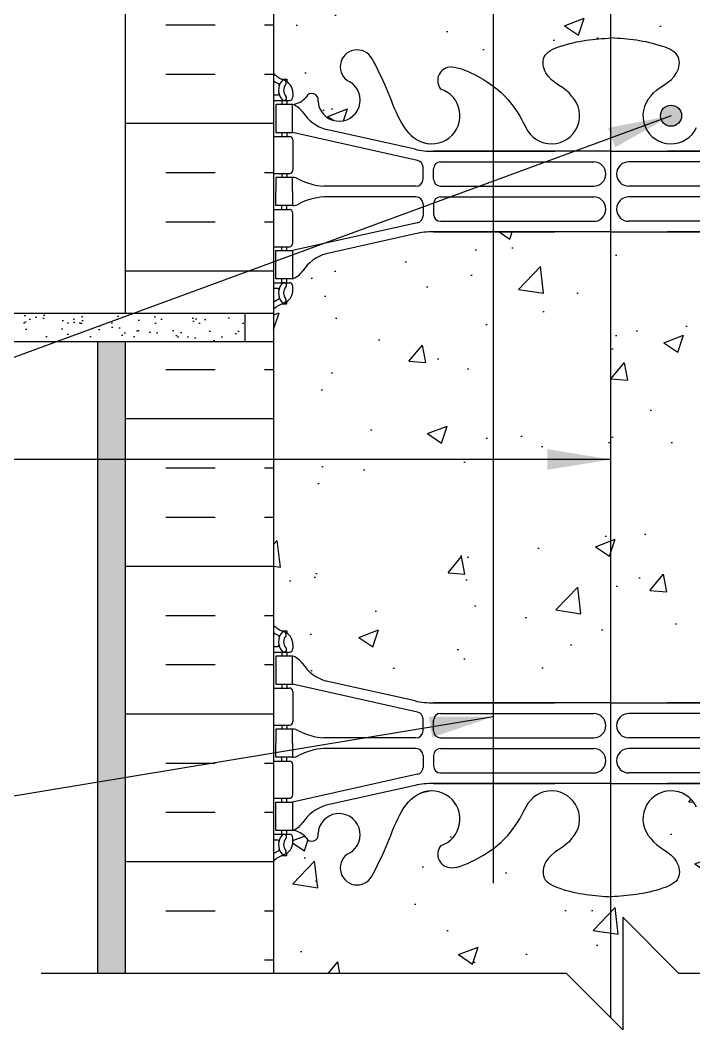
# Model space of a CAD drawing. Header units: inches. Extents: x 155.7 to 213.7, y 121.3 to 197.1.
# Drawn here: x 171.39 to 183.35, y 150.13 to 168.08 of the extents above; entities that cross this region are included whole.
import ezdxf

# ---------------------------------------------------------------- set-up
doc = ezdxf.new("R2010")
doc.units = ezdxf.units.IN
doc.header["$LTSCALE"] = 0.5
doc.header["$MEASUREMENT"] = 0
for name, color, linetype in [('HATCH', 12, 'Continuous'), ('line25', 2, 'Continuous'), ('LINE3', 3, 'Continuous'), ('LINE50', 5, 'Continuous'), ('LINE9', 9, 'Continuous'), ('TEXT', 4, 'Continuous'), ('Web_Edge', 9, 'Continuous')]:
    doc.layers.add(name, color=color, linetype=linetype)
doc.styles.add('DIM', font='romans.shx', dxfattribs={"width": 0.7})
doc.dimstyles.new('ext_12', dxfattribs={"dimscale": 12, "dimtxt": 0.075, "dimasz": 0.09375, "dimexe": 0.09375, "dimexo": 0.0625, "dimgap": 0.0625, "dimtad": 1, "dimdec": 1, "dimzin": 2, "dimdsep": 46, "dimlunit": 4, "dimtxsty": 'DIM', "dimcen": 0.09, "dimdle": 0.09375, "dimclrt": 4, "dimadec": 0, "dimazin": 0, "dimtfac": 1, "dimtdec": 1, "dimtmove": 2, "dimatfit": 3, "dimfxl": 1, "dimfrac": 2, "dimtolj": 1, "dimtzin": 0, "dimarcsym": 0})
pattern_1 = [(49.99999999999999, (0, 0), (3.586300913003767, -0.3137606749129755), [0.375, -4.125]), (355, (0, 0), (-0.693756668065, 3.760960668500059), [0.3, -3.3]), (100.45144446, (0.298858405, -0.02614672), (2.89254423363556, 3.447199954843147), [0.3187009599999999, -3.505710559999999]), (46.18420000000001, (0, 1), (5.336206653357862, -0.8275964039653827), [0.5625, -6.1875]), (96.63563549, (0.444683725, 0.931033465), (4.673309728371142, 4.870593003872752), [0.47805171, -5.258568799999999]), (351.1841639899999, (0, 1), (4.673309725273866, 4.870593001349951), [0.45, -4.950000005]), (21, (0.5, 0.75), (2.984535260592308, -2.013094453326694), [0.375, -4.125]), (326.0000000000001, (0.5, 0.75), (1.216576659607909, 3.625750225234265), [0.3, -3.3]), (71.45144474, (0.74871127, 0.58224213), (4.201111883649856, 1.612655764031769), [0.31870095, -3.50571056]), (37.50000000000001, (0, 0), (0.06079927658645334, 1.664469269156557), [0, -3.26, 0, -3.35, 0, -3.3125]), (7.499999999999999, (0, 0), (1.315347687210743, 1.972058559411801), [0, -1.91, 0, -3.185, 0, -1.2625]), (327.5, (-1.115, 0), (2.669112180862045, -0.1127743586718988), [0, -1.25, 0, -3.9, 0, -5.175]), (317.5, (-1.615, 0), (2.915930846711931, 0.5005249116615886), [0, -1.625, 0, -2.59, 0, -3.675])]

# ---------------------------------------------------------------- blocks, each defined once
blk = doc.blocks.new('12-inch Hinge Pin Web')
at = {"layer": 'Web_Edge'}
for p, q in [((349.9694361821341, 208.9047742331155), (350.0594361821347, 208.9047742331224)), ((350.0594361821347, 208.9047742331224), (350.0594361821374, 208.8630481731983)), ((349.8234331852743, 208.6259250214153), (349.9013117185429, 208.6259250214154)), ((350.1694361821535, 208.6559250214344), (350.1694361821571, 208.5884250214182)), ((349.8234331852743, 208.5259250214154), (350.1069361821571, 208.5259250214153)), ((349.9694361821341, 208.5259250214153), (349.9694361821341, 208.4559250214153)), ((350.0594361821592, 208.5259250214153), (350.0594361821638, 208.4559250214153)), ((349.8234331852743, 207.8859250214153), (350.1069361821571, 207.8859250214154)), ((349.9694361821341, 207.9559250214153), (349.9694361821341, 207.8859250214154)), ((350.0594361821974, 207.9559250214153), (350.059436182202, 207.8859250214154)), ((352.3819994735797, 207.4592951719615), (350.1644361821493, 207.9559250214153)), ((352.338645858011, 207.6575757747597), (350.7578502820244, 208.0105349874595)), ((350.1694361821571, 207.8234250214154), (350.1694361821571, 207.2884250214154)), ((352.6655163166163, 207.621527858433), (354.8234372991567, 207.6215278584329)), ((355.8234331852739, 207.6215278584329), (352.6655163166163, 207.6215278584328)), ((355.8234331852739, 207.6215278584329), (358.9813500539315, 207.6215278584328)), ((358.9813500539315, 207.621527858433), (356.823429071391, 207.6215278584329)), ((352.479682025825, 207.1250288084329), (352.4796820258254, 207.3373166613615)), ((352.7921819358246, 207.4348943433814), (355.5114630133079, 207.4348943433815)), ((358.8546844347232, 207.4348943433814), (356.1354033572399, 207.4348943433815)), ((349.8234331852743, 207.2259250214153), (350.1069361821571, 207.2259250214154)), ((349.9694361821337, 207.2259250214155), (349.9694361821337, 207.1559250214155)), ((350.0594361822447, 207.2259250214154), (350.0594361822493, 207.1559250214155)), ((352.6671819358237, 207.1258960433812), (352.6671819358246, 207.3098943433814)), ((352.354682025825, 207.0000288084329), (350.717160282026, 207.0000288084329)), ((352.7921819358237, 207.0008960433815), (355.5114630133079, 207.0008960433816)), ((358.854684434724, 207.0008960433815), (356.1354033572399, 207.0008960433816)), ((352.354682025825, 206.8118212343981), (350.717160282026, 206.8118212343981)), ((352.7921819358237, 206.8109539994495), (355.5114630133079, 206.8109539994494)), ((358.854684434724, 206.8109539994495), (356.1354033572399, 206.8109539994494)), ((349.9694361821337, 206.5859250214154), (349.9694361821337, 206.6559250214155)), ((350.0594361822447, 206.5859250214155), (350.0594361822493, 206.6559250214155)), ((352.479682025825, 206.6868212343981), (352.4796820258254, 206.4745333814694)), ((352.6671819358237, 206.6859539994497), (352.6671819358246, 206.5019556994496)), ((349.8234331852743, 206.5859250214156), (350.1069361821571, 206.5859250214155)), ((350.1694361821571, 205.9884250214155), (350.1694361821571, 206.5234250214155)), ((352.3819994735797, 206.3525548708694), (350.1644361821493, 205.8559250214156)), ((352.7921819358246, 206.3769556994495), (355.5114630133079, 206.3769556994494)), ((358.8546844347232, 206.3769556994495), (356.1354033572399, 206.3769556994494)), ((352.338645858011, 206.1542742680712), (350.7578502820244, 205.8013150553714)), ((352.6655163166163, 206.190322184398), (354.8234372991567, 206.190322184398)), ((355.8234331852739, 206.190322184398), (352.6655163166163, 206.1903221843981)), ((355.8234331852739, 206.190322184398), (358.9813500539315, 206.1903221843981)), ((358.9813500539315, 206.190322184398), (356.823429071391, 206.190322184398)), ((349.8234331852743, 205.9259250214156), (350.1069361821571, 205.9259250214155)), ((349.9694361821341, 205.8559250214156), (349.9694361821341, 205.9259250214156)), ((350.0594361821974, 205.8559250214156), (350.059436182202, 205.9259250214155)), ((349.8234331852743, 205.2859250214156), (350.1069361821571, 205.2859250214156)), ((349.8234331852743, 205.1859250214157), (349.9013117185429, 205.1859250214156)), ((349.9694361821341, 205.2859250214157), (349.9694361821341, 205.3559250214156)), ((350.0594361821592, 205.2859250214157), (350.0594361821638, 205.3559250214156)), ((350.1694361821535, 205.1559250213966), (350.1694361821571, 205.2234250214128)), ((349.9694361821341, 204.9070758097155), (350.0594361821347, 204.9070758097086)), ((350.0594361821347, 204.9070758097086), (350.0594361821374, 204.9488018696327)), ((349.9694361821341, 199.0970960414253), (350.0594361821347, 199.0970960414322)), ((350.0594361821347, 199.0970960414322), (350.0594361821374, 199.0553699815081)), ((349.8234331852743, 198.8182468297251), (349.9013117185429, 198.8182468297252)), ((349.8234331852743, 198.7182468297252), (350.1069361821571, 198.7182468297251)), ((349.9694361821341, 198.7182468297251), (349.9694361821341, 198.6482468297252)), ((350.0594361821592, 198.7182468297251), (350.0594361821638, 198.6482468297252)), ((350.1694361821535, 198.8482468297442), (350.1694361821571, 198.780746829728)), ((352.338645858011, 197.8498975830695), (350.7578502820244, 198.2028567957694)), ((349.8234331852743, 198.0782468297251), (350.1069361821571, 198.0782468297253)), ((349.9694361821341, 198.1482468297251), (349.9694361821341, 198.0782468297252)), ((350.0594361821974, 198.1482468297251), (350.059436182202, 198.0782468297253)), ((352.3819994735797, 197.6516169802713), (350.1644361821493, 198.1482468297251)), ((350.1694361821571, 198.0157468297253), (350.1694361821571, 197.4807468297252)), ((352.6655163166163, 197.8138496667428), (354.8234372991567, 197.8138496667428)), ((355.8234331852739, 197.8138496667428), (352.6655163166163, 197.8138496667426)), ((355.8234331852739, 197.8138496667428), (358.9813500539315, 197.8138496667426)), ((358.9813500539315, 197.8138496667428), (356.823429071391, 197.8138496667428)), ((352.479682025825, 197.3173506167427), (352.4796820258254, 197.5296384696714)), ((352.6671819358237, 197.3182178516911), (352.6671819358246, 197.5022161516912)), ((352.7921819358246, 197.6272161516912), (355.5114630133079, 197.6272161516913)), ((358.8546844347232, 197.6272161516912), (356.1354033572399, 197.6272161516913)), ((349.8234331852743, 197.4182468297252), (350.1069361821571, 197.4182468297252)), ((349.9694361821337, 197.4182468297253), (349.9694361821337, 197.3482468297253)), ((350.0594361822447, 197.4182468297252), (350.0594361822493, 197.3482468297253)), ((352.354682025825, 197.1923506167427), (350.717160282026, 197.1923506167427)), ((352.7921819358237, 197.1932178516913), (355.5114630133079, 197.1932178516914)), ((358.854684434724, 197.1932178516913), (356.1354033572399, 197.1932178516914)), ((352.354682025825, 197.0041430427079), (350.717160282026, 197.0041430427079)), ((352.7921819358237, 197.0032758077593), (355.5114630133079, 197.0032758077592)), ((358.854684434724, 197.0032758077593), (356.1354033572399, 197.0032758077592)), ((349.8234331852743, 196.7782468297254), (350.1069361821571, 196.7782468297254)), ((349.9694361821337, 196.7782468297253), (349.9694361821337, 196.8482468297253)), ((350.0594361822447, 196.7782468297254), (350.0594361822493, 196.8482468297253)), ((352.479682025825, 196.8791430427079), (352.4796820258254, 196.6668551897792)), ((352.6671819358237, 196.8782758077595), (352.6671819358246, 196.6942775077594)), ((350.1694361821571, 196.1807468297253), (350.1694361821571, 196.7157468297254)), ((352.7921819358246, 196.5692775077594), (355.5114630133079, 196.5692775077592)), ((358.8546844347232, 196.5692775077594), (356.1354033572399, 196.5692775077592)), ((352.3819994735797, 196.5448766791793), (350.1644361821493, 196.0482468297255)), ((352.6655163166163, 196.3826439927078), (354.8234372991567, 196.3826439927078)), ((355.8234331852739, 196.3826439927079), (352.6655163166163, 196.3826439927079)), ((355.8234331852739, 196.3826439927079), (358.9813500539315, 196.3826439927079)), ((358.9813500539315, 196.3826439927078), (356.823429071391, 196.3826439927078)), ((352.338645858011, 196.3465960763811), (350.7578502820244, 195.9936368636812)), ((349.8234331852743, 196.1182468297255), (350.1069361821571, 196.1182468297253)), ((349.9694361821341, 196.0482468297255), (349.9694361821341, 196.1182468297254)), ((350.0594361821974, 196.0482468297255), (350.059436182202, 196.1182468297253)), ((349.9694361821341, 195.4782468297255), (349.9694361821341, 195.5482468297255)), ((350.0594361821592, 195.4782468297255), (350.0594361821638, 195.5482468297255)), ((349.8234331852743, 195.4782468297254), (350.1069361821571, 195.4782468297255)), ((349.8234331852743, 195.3782468297255), (349.9013117185429, 195.3782468297254)), ((350.1694361821535, 195.3482468297064), (350.1694361821571, 195.4157468297226)), ((350.0594361821347, 195.0993976180184), (350.0594361821374, 195.1411236779425)), ((349.9694361821341, 195.0993976180253), (350.0594361821347, 195.0993976180184))]:
    blk.add_line(p, q, dxfattribs=at)
for points in [[(349.8644361821491, 207.9559250214153), (350.1644361821493, 207.9559250214153), (350.1644361821493, 208.4559250214153), (349.8644361821491, 208.4559250214153)], [(349.8644361821491, 205.8559250214156), (350.1644361821493, 205.8559250214156), (350.1644361821493, 205.3559250214156), (349.8644361821491, 205.3559250214156)], [(349.8644361821491, 198.1482468297251), (350.1644361821493, 198.1482468297251), (350.1644361821493, 198.6482468297252), (349.8644361821491, 198.6482468297252)], [(349.8644361821491, 196.0482468297255), (350.1644361821493, 196.0482468297255), (350.1644361821493, 195.5482468297255), (349.8644361821491, 195.5482468297255)]]:
    blk.add_lwpolyline(points, close=True, dxfattribs=at)
for points in [[(350.1644361822343, 206.9059250214155), (350.1644361822343, 207.1559250214155), (349.8644361822341, 207.1559250214155), (349.8644361822341, 206.9059250214155)], [(350.1644361822343, 206.9059250214155), (350.1644361822343, 206.6559250214155), (349.8644361822341, 206.6559250214155), (349.8644361822341, 206.9059250214155)], [(350.1644361822343, 197.0982468297253), (350.1644361822343, 197.3482468297253), (349.8644361822341, 197.3482468297253), (349.8644361822341, 197.0982468297253)], [(350.1644361822343, 197.0982468297253), (350.1644361822343, 196.8482468297253), (349.8644361822341, 196.8482468297253), (349.8644361822341, 197.0982468297253)]]:
    blk.add_lwpolyline(points, dxfattribs=at)
for centre, radius, start, end in [((351.3094400525123, 209.1260630953563), 0.2998437988832181, 27.59696858362342, 243.9425150273493), ((350.1694361821635, 209.3630318025983), 0.5000000000000028, 226.2108888296283, 250.5287793647056), ((352.9822662834, 208.8790913574379), 0.2420270174843613, 89.9999999896431, 218.2327083470572), ((350.1694361821635, 209.3630318025983), 0.6000000000000033, 234.7832160478503, 245.0747707145221), ((350.1631435906085, 208.7104844277484), 0.2500000000000014, 140.1145119962633, 222.460867842786), ((349.9073539716043, 208.8000141938874), 0.02103171283708733, 343.4640040446198, 63.99572765968883), ((350.0053772195535, 208.8413811210873), 0.04500919725254076, 321.448000645991, 139.1878992020194), ((349.9194361821534, 208.6559250214153), 0.2500000000000014, 4.354459247735523e-09, 70.52877936470564), ((350.1631435906085, 208.7104844277484), 0.1600000000000009, 140.0000771989553, 222.4608678427525), ((350.9894765010408, 208.5323721380936), 0.375, 182.9237073151141, 59.86752902129767), ((349.9015157143664, 208.6455074806217), 0.01958352171754361, 269.4031558122793, 15.49009993731419), ((350.0119071811375, 208.5720916950984), 0.04500000000006074, 222.4608678430222, 42.46086784271794), ((350.1069361821571, 208.5884250214153), 0.06250000000000035, 270, 2.600625063064185e-09), ((350.5041269260615, 208.5371772498061), 0.1133920476497537, 347.8155723050995, 154.0569440551665), ((352.6359331852739, 208.2543425066669), 0.5, 246.2138665123311, 71.79366548998959), ((354.7609331852739, 208.2543425066669), 0.5, 204.8189889385629, 44.1875067117519), ((356.8859331852739, 208.2543425066669), 0.5, 135.8124932882481, 335.1810110614371), ((350.1269005000798, 208.8054763707479), 0.3515609097277899, 276.1290753697008, 321.5331406383227), ((350.0420275309913, 208.113321158895), 0.3638149041640676, 34.97751374817803, 70.33874127344988), ((350.9651464263094, 208.7245512102296), 0.7434990637615112, 212.7919165278134, 253.8107114575008), ((350.1069361821571, 207.8234250214154), 0.06250000000000035, 0, 90.00000000003257), ((352.6655163166163, 209.121527858433), 1.500000000000008, 257.4134795292165, 270), ((352.3546820258255, 207.3373166613615), 0.1250000000000007, 0, 77.37672990339644), ((352.7921819358246, 207.3098943433814), 0.1250000000000007, 90, 180), ((355.5114630133079, 207.2178951933815), 0.2169991499999651, 270, 90), ((356.1354033572399, 207.2178951933815), 0.2169991499999651, 90, 270), ((350.1069361821571, 207.2884250214154), 0.06250000000000035, 270.0000000000326, 0), ((350.1603134271474, 206.937241362026), 0.2187225182587982, 60.49374658855598, 88.9199536550519), ((350.8059111016484, 208.1668798243626), 1.170221347164704, 242.6365481780669, 265.6504512437277), ((352.354682025825, 207.1250288084329), 0.1250000000000007, 270, 0), ((352.7921819358237, 207.1258960433815), 0.1250000000000007, 180.0000000001124, 270), ((350.8059111016484, 205.6449702184683), 1.170221347164704, 94.34954875627228, 117.3634518219331), ((352.354682025825, 206.6868212343981), 0.1250000000000007, 0, 90), ((352.7921819358237, 206.6859539994495), 0.1250000000000007, 90, 179.9999999998876), ((355.5114630133079, 206.5939548494495), 0.2169991499999651, 270, 90), ((356.1354033572399, 206.5939548494495), 0.2169991499999651, 90, 270), ((350.1603134271474, 206.8746086808049), 0.2187225182587982, 271.0800463449481, 299.506253411444), ((350.1069361821571, 206.5234250214155), 0.06250000000000035, 0, 89.99999999996743), ((352.3546820258255, 206.4745333814694), 0.1250000000000007, 282.6232700966036, 0), ((352.7921819358246, 206.5019556994496), 0.1250000000000007, 180, 270), ((352.6655163166163, 204.690322184398), 1.500000000000008, 90, 102.5865204707867), ((350.1069361821571, 205.9884250214155), 0.06250000000000035, 269.9999999999674, 0), ((350.9651464263094, 205.0872988326014), 0.7434990637615112, 106.1892885424993, 147.2080834721866), ((350.0420275309913, 205.6985288839359), 0.3638149041640676, 289.6612587265435, 325.022486251822), ((349.9015157143664, 205.1663425622093), 0.01958352171754361, 344.5099000626858, 90.59684418772073), ((350.1631435906085, 205.1013656150825), 0.2500000000000014, 137.539132157214, 219.8854880037367), ((350.0119071811375, 205.2397583477325), 0.04500000000006074, 317.5391321572821, 137.5391321569778), ((350.1631435906085, 205.1013656150825), 0.1600000000000009, 137.5391321572475, 219.9999228010447), ((350.1069361821571, 205.2234250214156), 0.06250000000000035, 359.9999999973994, 90), ((349.9073539716043, 205.0118358489436), 0.02103171283708733, 296.0042723403112, 16.53599595538017), ((350.0053772195535, 204.9704689217436), 0.04500919725254076, 220.8121007979805, 38.55199935400901), ((349.9194361821534, 205.1559250214156), 0.2500000000000014, 289.4712206352943, 359.9999999956456), ((350.1694361821635, 204.4488182402326), 0.6000000000000033, 114.9252292854779, 125.2167839521498), ((350.1694361821635, 204.4488182402326), 0.5000000000000028, 109.4712206352944, 133.7891111703717), ((350.1694361821635, 199.5553536109081), 0.5000000000000028, 226.2108888296283, 250.5287793647056), ((350.0053772195535, 199.0337029293971), 0.04500919725254076, 321.4480006459923, 139.1878992020194), ((349.9194361821534, 198.8482468297251), 0.2500000000000014, 4.354459247735523e-09, 70.52877936470564), ((350.1694361821635, 199.5553536109081), 0.6000000000000033, 234.7832160478503, 245.0747707145221), ((350.1631435906085, 198.9028062360583), 0.2500000000000014, 140.1145119962633, 222.4608678427848), ((349.9073539716043, 198.9923360021972), 0.02103171283708733, 343.4640040446183, 63.99572765968883), ((350.1631435906085, 198.9028062360583), 0.1600000000000009, 140.0000771989565, 222.4608678427525), ((349.9015157143664, 198.8378292889315), 0.01958352171754361, 269.4031558122793, 15.49009993731262), ((350.0119071811375, 198.7644135034083), 0.04500000000006074, 222.4608678430222, 42.46086784271794), ((350.1069361821571, 198.7807468297251), 0.06250000000000035, 270, 2.598996619067276e-09), ((350.0420275309913, 198.3056429672049), 0.3638149041640676, 34.97751374817803, 70.33874127345658), ((350.9651464263094, 198.9168730185394), 0.7434990637615112, 212.7919165278147, 253.8107114575008), ((350.1069361821571, 198.0157468297253), 0.06250000000000035, 0, 90.00000000003257), ((352.6655163166163, 199.3138496667428), 1.500000000000008, 257.4134795292132, 270), ((352.3546820258255, 197.5296384696714), 0.1250000000000007, 0, 77.37672990339644), ((350.1069361821571, 197.4807468297252), 0.06250000000000035, 270.0000000000326, 0), ((352.7921819358246, 197.5022161516912), 0.1250000000000007, 90, 180), ((355.5114630133079, 197.4102170016912), 0.2169991499999651, 270, 90), ((356.1354033572399, 197.4102170016912), 0.2169991499999651, 90, 270), ((350.1603134271474, 197.1295631703358), 0.2187225182587982, 60.49374658855881, 88.9199536550519), ((350.8059111016484, 198.3592016326724), 1.170221347164704, 242.6365481780669, 265.6504512437277), ((352.354682025825, 197.3173506167427), 0.1250000000000007, 270, 0), ((352.7921819358237, 197.3182178516913), 0.1250000000000007, 180.0000000001107, 270), ((350.8059111016484, 195.8372920267782), 1.170221347164704, 94.34954875627228, 117.3634518219331), ((352.354682025825, 196.8791430427079), 0.1250000000000007, 0, 90), ((352.7921819358237, 196.8782758077593), 0.1250000000000007, 90, 179.9999999998893), ((355.5114630133079, 196.7862766577593), 0.2169991499999651, 270, 90), ((356.1354033572399, 196.7862766577593), 0.2169991499999651, 90, 270), ((350.1069361821571, 196.7157468297254), 0.06250000000000035, 0, 89.99999999996743), ((350.1603134271474, 197.0669304891148), 0.2187225182587982, 271.0800463449481, 299.5062534114412), ((352.3546820258255, 196.6668551897792), 0.1250000000000007, 282.6232700966036, 0), ((352.7921819358246, 196.6942775077594), 0.1250000000000007, 180, 270), ((352.6655163166163, 194.8826439927078), 1.500000000000008, 90, 102.5865204707836), ((352.6359331852739, 195.7498293444739), 0.5, 288.2063345100104, 113.7861334876688), ((354.7609331852739, 195.7498293444739), 0.5, 315.8124932882446, 155.1810110614371), ((356.8859331852739, 195.7498293444739), 0.5, 24.8189889385629, 224.1875067117553), ((350.1069361821571, 196.1807468297253), 0.06250000000000035, 269.9999999999674, 0), ((350.9651464263094, 195.2796206409112), 0.7434990637615112, 106.1892885424993, 147.2080834721852), ((350.9894765010408, 195.4717997130471), 0.375, 300.1324709786987, 177.0762926848875), ((350.0420275309913, 195.8908506922457), 0.3638149041640676, 289.6612587265501, 325.022486251822), ((350.1269005000798, 195.1986954803929), 0.3515609097277899, 38.46685936167605, 83.87092463029914), ((350.5041269260615, 195.4669946013346), 0.1133920476497537, 205.943055944835, 12.18442769490049), ((349.9015157143664, 195.3586643705191), 0.01958352171754361, 344.5099000626874, 90.59684418772073), ((350.1631435906085, 195.2936874233924), 0.2500000000000014, 137.5391321572152, 219.8854880037367), ((350.0119071811375, 195.4320801560423), 0.04500000000006074, 317.5391321572821, 137.5391321569778), ((349.9194361821534, 195.3482468297255), 0.2500000000000014, 289.4712206352943, 359.9999999956456), ((350.1631435906085, 195.2936874233924), 0.1600000000000009, 137.5391321572475, 219.9999228010435), ((350.1069361821571, 195.4157468297255), 0.06250000000000035, 359.999999997401, 90), ((350.1694361821635, 194.6411400485425), 0.6000000000000033, 114.9252292854779, 125.2167839521498), ((349.9073539716043, 195.2041576572534), 0.02103171283708733, 296.0042723403112, 16.53599595538173), ((350.0053772195535, 195.1627907300535), 0.04500919725254076, 220.8121007979805, 38.55199935400774), ((351.3094400525123, 194.8781087557845), 0.2998437988832181, 116.0574849726508, 332.4030314163766), ((352.9822662834, 195.1250804937029), 0.2420270174843613, 141.7672916529428, 270.0000000103536), ((350.1694361821635, 194.6411400485425), 0.5000000000000028, 109.4712206352944, 133.7891111703717)]:
    blk.add_arc(centre, radius, start, end, dxfattribs=at)
for points, knots in [([(355.1194644886588, 208.6028468889824), (355.0118361154582, 208.7658153158516), (354.6518528040046, 208.8564802171368), (354.5751855574188, 209.3520457120835), (355.123344971775, 209.5878984005645), (355.5271385451686, 209.6163782285728), (355.8234331852739, 209.6372760856611)], [0.2294066276059699, 0.2294066276059699, 0.2294066276059699, 0.2294066276059699, 0.8444317149509691, 1.128849112252439, 1.464330773214601, 2.389004302115073, 2.389004302115073, 2.389004302115073, 2.389004302115073]), ([(356.5274018818889, 208.6028468889824), (356.6350302550896, 208.7658153158516), (356.9950135665432, 208.8564802171368), (357.071680813129, 209.3520457120835), (356.5235213987727, 209.5878984005645), (356.1197278253792, 209.6163782285728), (355.8234331852739, 209.6372760856611)], [0.2294066276059699, 0.2294066276059699, 0.2294066276059699, 0.2294066276059699, 0.8444317149509691, 1.128849112252439, 1.464330773214601, 2.389004302115073, 2.389004302115073, 2.389004302115073, 2.389004302115073]), ([(351.5751700497395, 209.2649654794336), (351.6611751070817, 209.0983512943824), (351.9141807874637, 208.6082134286233), (352.12812307807, 207.8588275767364), (352.5381455760955, 207.7644361799148), (352.5948994234324, 207.7560291209454)], [0, 0, 0, 0, 0.5792108788750416, 1.703895643153065, 1.875320924960458, 1.875320924960458, 1.875320924960458, 1.875320924960458]), ([(352.9822662834, 209.1211183749223), (353.1032408448003, 209.1230971619455), (353.9367161204279, 208.7656105804198), (354.1759477539596, 208.3089673060354), (354.316500744401, 208.0255769689142)], [0.038125052948749, 0.038125052948749, 0.038125052948749, 0.038125052948749, 0.3206625196127232, 1.258118572087025, 1.258118572087025, 1.258118572087025, 1.258118572087025]), ([(351.5751700497395, 194.7392063717072), (351.6611751070817, 194.9058205567584), (351.9141807874637, 195.3959584225175), (352.12812307807, 196.1453442744044), (352.5381455760955, 196.2397356712259), (352.5948994234324, 196.2481427301954)], [0, 0, 0, 0, 0.5792108788750416, 1.703895643153065, 1.875320924960458, 1.875320924960458, 1.875320924960458, 1.875320924960458]), ([(352.9822662834, 194.8830534762185), (353.1032408448003, 194.8810746891953), (353.9367161204279, 195.238561270721), (354.1759477539596, 195.6952045451054), (354.316500744401, 195.9785948822266)], [0.038125052948749, 0.038125052948749, 0.038125052948749, 0.038125052948749, 0.3206625196127232, 1.258118572087025, 1.258118572087025, 1.258118572087025, 1.258118572087025]), ([(355.1194644886588, 195.4013249621584), (355.0118361154582, 195.2383565352892), (354.6518528040046, 195.147691634004), (354.5751855574188, 194.6521261390573), (355.123344971775, 194.4162734505763), (355.5271385451686, 194.387793622568), (355.8234331852739, 194.3668957654797)], [0.2294066276059699, 0.2294066276059699, 0.2294066276059699, 0.2294066276059699, 0.8444317149509691, 1.128849112252439, 1.464330773214601, 2.389004302115073, 2.389004302115073, 2.389004302115073, 2.389004302115073]), ([(356.5274018818889, 195.4013249621584), (356.6350302550896, 195.2383565352892), (356.9950135665432, 195.147691634004), (357.071680813129, 194.6521261390573), (356.5235213987727, 194.4162734505763), (356.1197278253792, 194.387793622568), (355.8234331852739, 194.3668957654797)], [0.2294066276059699, 0.2294066276059699, 0.2294066276059699, 0.2294066276059699, 0.8444317149509691, 1.128849112252439, 1.464330773214601, 2.389004302115073, 2.389004302115073, 2.389004302115073, 2.389004302115073])]:
    blk.add_open_spline(points, degree=3, knots=knots, dxfattribs=at)
for points in [[(352.667182025825, 207.1308959133815), (352.6671818458251, 207.3048942033815)], [(352.667182025825, 206.6809541294494), (352.6671818458251, 206.5069558394494)], [(352.667182025825, 197.3232177216913), (352.6671818458251, 197.4972160116913)], [(352.667182025825, 196.8732759377592), (352.6671818458251, 196.6992776477593)]]:
    blk.add_open_spline(points, degree=1, dxfattribs=at)

msp = doc.modelspace()

# ---------------------------------------------------------------- hatches: boundary and pattern name
at = {"layer": 'HATCH'}
h = msp.add_hatch(dxfattribs=at)
h.set_pattern_fill('AR-SAND', color=256, scale=0.5, style=0)
h.set_pattern_definition([(37.50000000000001, (173.096014419754, 184.9401009339248), (-0.03149667905480408, 0.9634118845065793), [0, -0.76, 0, -0.85, 0, -0.8125]), (7.499999999999999, (173.096014419754, 184.9401009339248), (0.8848883526338636, 1.41107303261487), [0, -0.41, 0, -0.685, 0, -0.2625]), (327.5, (172.481014419754, 184.9401009339248), (1.557070930875748, 0.002829526768482471), [0, -0.25, 0, -0.9, 0, -1.175]), (317.5, (172.481014419754, 184.9401009339248), (1.503063302286147, 0.4388377824671247), [0, -0.125, 0, -0.59, 0, -0.675])])
h.paths.add_polyline_path([(173.262404995005, 187.1287457270382), (173.262404995005, 196.1287457270383), (172.762404995005, 196.1287457270383), (172.7624049950049, 179.6192316643269), (173.262404995005, 179.6192316643269)])
h.paths.add_polyline_path([(172.7624049950049, 151.1287457270383), (173.262404995005, 151.1287457270383), (173.262404995005, 162.3692316643269), (172.7624049950049, 162.3692316643269)])
h = msp.add_hatch(dxfattribs=at)
h.set_pattern_fill('AR-CONC', color=256, scale=0.5)
h.set_pattern_definition(pattern_1)
edge = h.paths.add_edge_path()
edge.add_line((187.887404995005, 169.1287457270382), (187.887404995005, 169.8881344090312))
edge.add_line((187.887404995005, 169.8881344090312), (187.8024086149696, 169.6274788435885))
edge.add_arc((187.7524086149676, 169.6541455102505), 0.05666666666621056, 208.0724869357735, 331.92751306921497, ccw=False)
edge.add_line((187.702408614968, 169.6274788435841), (187.6534955714897, 169.7774788435845))
edge.add_line((187.6534955714897, 169.7774788435845), (187.5274086149682, 169.7774788435844))
edge.add_arc((187.5274086149682, 169.8274788435844), 0.05000000000001138, 180.0000000003257, 270.00000000006514, ccw=False)
edge.add_line((187.4774086149681, 169.8274788435841), (187.477408614968, 169.8574788435845))
edge.add_line((187.477408614968, 169.8574788435845), (187.3774086149681, 169.8574788435844))
edge.add_line((187.3774086149681, 169.8574788435844), (187.3774086149697, 171.3467884795032))
edge.add_arc((187.2031236746162, 171.2705377020533), 0.1902351741811446, 23.62968568312836, 85.69390720185356)
edge.add_arc((187.2465798488106, 171.6582981549124), 0.2001991447122073, 172.8928574406773, 261.62120110484034, ccw=False)
edge.add_arc((186.6734070531684, 171.6639405141244), 0.3750000000000501, 2.923707316322997, 239.8675290213168)
edge.add_arc((186.3997560177436, 171.0590020689577), 0.2933208100659986, -154.20161472819245, 73.07311694849932, ccw=False)
edge.add_spline(control_points=[(186.135670188703, 170.9313471727845), (186.0496651313606, 171.0979613578356), (185.7966594509788, 171.5880992235941), (185.60227387569, 172.2689828372057), (185.2765689778638, 172.3994987983461)], knot_values=[0, 0, 0, 0, 0.5792108788750416, 1.7038956431508, 1.7038956431508, 1.7038956431508, 1.703895643153065], degree=3, periodic=0)
edge.add_spline(control_points=[(185.2765689778631, 172.3994987983463), (185.22692479696, 172.4193921374665), (185.1726946623471, 172.4318764723032), (185.1159408150102, 172.4402835312727)], knot_values=[1.7038956431508, 1.7038956431508, 1.7038956431508, 1.703895643153065, 1.875320924960458, 1.875320924960458, 1.875320924960458, 1.875320924960458], degree=3, periodic=0)
edge.add_arc((185.0749070531688, 171.9419701455512), 0.4999999999999881, 85.2925830020443, 251.7936654899514)
edge.add_arc((184.7285739550425, 171.3172212947802), 0.2420270174843507, -90, 38.23270834709638, ccw=False)
edge.add_spline(control_points=[(184.7285739550425, 171.0751942772958), (184.607599393642, 171.0732154902726), (183.7882801496222, 171.4246303963745), (183.5431902899271, 171.8718623759098), (183.4037262602111, 172.151846602829)], knot_values=[0.038125052948749, 0.038125052948749, 0.038125052948749, 0.038125052948749, 0.3206625196127232, 1.237397781293553, 1.237397781293553, 1.237397781293553, 1.237397781293553], degree=3, periodic=0)
edge.add_arc((182.9499070531688, 171.9419701455512), 0.4999999999999947, 24.81898893826991, 224.1875067117093)
edge.add_spline(control_points=[(182.5913757497838, 171.5934657632357), (182.6990041229842, 171.4304973363665), (183.0589874344378, 171.3398324350813), (183.1356546810239, 170.8442669401346), (182.5874952666677, 170.6084142516536), (182.1837016932741, 170.5799344236453), (181.8874070531688, 170.559036566557)], knot_values=[0.2294066276059699, 0.2294066276059699, 0.2294066276059699, 0.2294066276059699, 0.8444317149509691, 1.128849112252439, 1.464330773214601, 2.389004302115073, 2.389004302115073, 2.389004302115073, 2.389004302115073], degree=3, periodic=0)
edge.add_spline(control_points=[(181.8874070531688, 170.559036566557), (181.5911124130635, 170.5799344236453), (181.1873188396699, 170.6084142516536), (180.6391594253137, 170.8442669401346), (180.7158266718994, 171.3398324350813), (181.0758099833529, 171.4304973363665), (181.1834383565534, 171.5934657632357)], knot_values=[0.2294066276059699, 0.2294066276059699, 0.2294066276059699, 0.2294066276059699, 1.154080156506442, 1.489561817468604, 1.773979214770074, 2.389004302115073, 2.389004302115073, 2.389004302115073, 2.389004302115073], degree=3, periodic=0)
edge.add_arc((180.8249070531688, 171.9419701455512), 0.4999999999999947, 315.8124932879591, 515.1810110601053)
edge.add_spline(control_points=[(180.3710878461323, 172.1518466028415), (180.2316238164155, 171.87186237592), (179.9865339567243, 171.4246303963785), (179.1672147126951, 171.0732154902726), (179.0462401512946, 171.0751942772958)], knot_values=[0.03812505294874891, 0.03812505294874891, 0.03812505294874891, 0.03812505294874891, 0.9548603146431968, 1.237397781307171, 1.237397781307171, 1.237397781307171, 1.237397781307171], degree=3, periodic=0)
edge.add_arc((179.0462401512946, 171.3172212947802), 0.2420270174843508, 141.7672916529656, 270, ccw=False)
edge.add_arc((178.6999070531688, 171.9419701455512), 0.499999999999988, 288.2063345099702, 454.7074169979589)
edge.add_spline(control_points=[(178.6588732913274, 172.4402835312727), (178.6021194439914, 172.4318764723034), (178.5478893093805, 172.4193921374673), (178.498245128479, 172.3994987983483)], knot_values=[1.703895643153065, 1.703895643153065, 1.703895643153065, 1.703895643153065, 1.875320924956277, 1.875320924956277, 1.875320924956277, 1.875320924960458], degree=3, periodic=0)
edge.add_spline(control_points=[(178.4982451284777, 172.3994987983478), (178.1725402306481, 172.2689828372092), (177.9781546553586, 171.5880992235948), (177.7251489749765, 171.0979613578356), (177.6391439176341, 170.9313471727845)], knot_values=[0, 0, 0, 4.18154399994819e-12, 1.124684764282205, 1.703895643157246, 1.703895643157246, 1.703895643157246, 1.703895643157246], degree=3, periodic=0)
edge.add_arc((177.3750580885926, 171.059002068958), 0.2933208100657375, 106.926883051401, 334.20161471939815, ccw=False)
edge.add_arc((177.1014070531683, 171.6639405141244), 0.3750000000000004, 300.1324709787069, 537.0762926849113)
edge.add_arc((176.5282342575252, 171.6582981549088), 0.2001991447122156, -81.61995656523891, 7.1071425580353775, ccw=False)
edge.add_arc((176.5716863153379, 171.2705377020533), 0.1902351741811363, 94.30355009332494, 156.368369114964)
edge.add_line((176.3974039638124, 171.346794396464), (176.3974013750419, 169.8574788435844))
edge.add_line((176.3974013750419, 169.8574788435844), (176.297401375042, 169.8574788435845))
edge.add_line((176.297401375042, 169.8574788435845), (176.2974013750418, 169.8274788435844))
edge.add_arc((176.2474013750418, 169.8274788435844), 0.05000000000001137, -90.00000000006509, 0, ccw=False)
edge.add_line((176.2474013750417, 169.7774788435844), (176.1213144185202, 169.7774788435845))
edge.add_line((176.1213144185202, 169.7774788435845), (176.072401375042, 169.6274788435841))
edge.add_arc((176.0224013750423, 169.6541455102505), 0.05666666666621055, 208.0724869307597, 331.92751306425185, ccw=False)
edge.add_line((175.9724013750404, 169.6274788435885), (175.887404995005, 169.888134409031))
edge.add_line((175.887404995005, 169.888134409031), (175.887404995005, 169.1287457270382))
edge.add_line((175.887404995005, 169.1287457270382), (175.887404995005, 167.1287457270383))
edge.add_arc((176.2334079918947, 167.4896916040661), 0.4999999999999967, 226.2108888296098, 246.4218215181393)
edge.add_line((176.0334079918654, 167.0314340345833), (176.1234079918659, 167.0314340345902))
edge.add_line((176.1234079918659, 167.0314340345902), (176.1234079918686, 166.989707974666))
edge.add_arc((175.9834079918846, 166.7825848228831), 0.2500000000000003, 3.035381723748287e-09, 55.944202261869975, ccw=False)
edge.add_line((176.2334079918846, 166.7825848228964), (176.2334079918882, 166.7150848228865))
edge.add_arc((176.1709079918882, 166.7150848228831), 0.06250000000000266, -90.00000000002598, 3.100524281762773e-09, ccw=False)
edge.add_line((176.1709079918882, 166.6525848228831), (176.1234079918904, 166.6525848228831))
edge.add_line((176.1234079918904, 166.6525848228831), (176.1234079918949, 166.5825848228831))
edge.add_line((176.1234079918949, 166.5825848228831), (176.2284079918805, 166.5825848228831))
edge.add_arc((176.190872309811, 166.9321361722156), 0.3515609097277761, 276.1290753697067, 321.5331406383291)
edge.add_arc((176.5680987357926, 166.6638370512738), 0.1133920476497552, -12.184427694795772, 154.0569440551369, ccw=False)
edge.add_arc((177.053448310772, 166.6590319395614), 0.3749999999999949, 182.923707315093, 419.8675290209661)
edge.add_arc((177.3734118622435, 167.2527228968241), 0.2998437988832194, 27.59696858274799, 243.9425150277841, ccw=False)
edge.add_spline(control_points=[(177.6391418594707, 167.3916252809014), (177.7251469168129, 167.2250110958502), (177.9781525971948, 166.7348732300913), (178.1725381724839, 166.0539896164788), (178.4982430703114, 165.9234736553392)], knot_values=[0, 0, 0, 0, 0.5792108788750416, 1.703895643152458, 1.703895643152458, 1.703895643152458, 1.703895643153065], degree=3, periodic=0)
edge.add_spline(control_points=[(178.4982430703116, 165.9234736553391), (178.5478872512143, 165.9035803162192), (178.6021173858266, 165.8910959813826), (178.6588712331636, 165.8826889224132)], knot_values=[1.703895643152458, 1.703895643152458, 1.703895643152458, 1.703895643153065, 1.875320924960458, 1.875320924960458, 1.875320924960458, 1.875320924960458], degree=3, periodic=0)
edge.add_arc((178.699904995005, 166.3810023081347), 0.5000000000000043, 265.292583002087, 431.7936654899896)
edge.add_arc((179.0462380931311, 167.0057511589057), 0.2420270174843603, 90, 218.2327083470586, ccw=False)
edge.add_spline(control_points=[(179.0462380931311, 167.2477781763901), (179.1672126545315, 167.2497569634132), (179.9865318985536, 166.8983420573105), (180.2316217582478, 166.4511100777738), (180.3710857879639, 166.1711258508541)], knot_values=[0.038125052948749, 0.038125052948749, 0.038125052948749, 0.038125052948749, 0.3206625196127232, 1.237397781296438, 1.237397781296438, 1.237397781296438, 1.237397781296438], degree=3, periodic=0)
edge.add_arc((180.824904995005, 166.3810023081347), 0.5000000000000003, 204.8189889387028, 404.1875067117508)
edge.add_spline(control_points=[(181.18343629839, 166.7295066904501), (181.0758079251893, 166.8924751173193), (180.7158246137357, 166.9831400186046), (180.6391573671499, 167.4787055135513), (181.1873167815062, 167.7145582020323), (181.5911103548997, 167.7430380300405), (181.887404995005, 167.7639358871289)], knot_values=[0.2294066276059699, 0.2294066276059699, 0.2294066276059699, 0.2294066276059699, 0.8444317149509691, 1.128849112252439, 1.464330773214601, 2.389004302115073, 2.389004302115073, 2.389004302115073, 2.389004302115073], degree=3, periodic=0)
edge.add_spline(control_points=[(181.887404995005, 167.7639358871289), (182.1836996351103, 167.7430380300405), (182.5874932085039, 167.7145582020323), (183.1356526228601, 167.4787055135513), (183.0589853762743, 166.9831400186046), (182.6990020648207, 166.8924751173193), (182.5913736916201, 166.7295066904501)], knot_values=[0.2294066276059699, 0.2294066276059699, 0.2294066276059699, 0.2294066276059699, 1.154080156506442, 1.489561817468604, 1.773979214770074, 2.389004302115073, 2.389004302115073, 2.389004302115073, 2.389004302115073], degree=3, periodic=0)
edge.add_arc((182.949904995005, 166.3810023081347), 0.5000000000000003, 135.8124932882493, 335.1810110613001)
edge.add_spline(control_points=[(183.4037242020463, 166.1711258508545), (183.5431882317625, 166.4511100777742), (183.7882780914568, 166.8983420573106), (184.6075973354786, 167.2497569634132), (184.7285718968789, 167.2477781763901)], knot_values=[0.03812505294874891, 0.03812505294874891, 0.03812505294874891, 0.03812505294874891, 0.9548603146320483, 1.237397781296023, 1.237397781296023, 1.237397781296023, 1.237397781296023], degree=3, periodic=0)
edge.add_arc((184.7285718968789, 167.0057511589057), 0.2420270174843637, -38.232708347058576, 90, ccw=False)
edge.add_arc((185.074904995005, 166.3810023081347), 0.5000000000000043, 108.2063345100104, 274.7074169979097)
edge.add_spline(control_points=[(185.1159387568465, 165.8826889224132), (185.1726926041834, 165.8910959813826), (185.2269227387958, 165.9035803162192), (185.2765669196986, 165.9234736553391)], knot_values=[1.703895643152458, 1.703895643152458, 1.703895643152458, 1.703895643152458, 1.875320924959852, 1.875320924960458, 1.875320924960458, 1.875320924960458], degree=3, periodic=0)
edge.add_spline(control_points=[(185.2765669196988, 165.9234736553392), (185.6022718175262, 166.0539896164788), (185.7966573928152, 166.7348732300913), (186.0496630731972, 167.2250110958502), (186.1356681305394, 167.3916252809014)], knot_values=[0, 6.064038160502605e-13, 6.064038160502605e-13, 6.064038160502605e-13, 1.124684764278023, 1.703895643153065, 1.703895643153065, 1.703895643153065, 1.703895643153065], degree=3, periodic=0)
edge.add_arc((186.4013981277666, 167.2527228968241), 0.2998437988832194, -63.94251502777678, 153.0375239741006, ccw=False)
edge.add_arc((186.7213616792381, 166.6590319395614), 0.3749999999999948, 120.1324709790242, 357.0762926849026)
edge.add_arc((187.2067112542175, 166.6638370512738), 0.1133920476497552, 25.943055944927323, 192.1844276947958, ccw=False)
edge.add_arc((187.5839376801991, 166.9321361722156), 0.3515609097277762, 218.4668593616543, 263.8709246302934)
edge.add_line((187.5464019981296, 166.5825848228831), (187.6514019981151, 166.5825848228831))
edge.add_line((187.6514019981151, 166.5825848228831), (187.6514019981197, 166.6525848228831))
edge.add_line((187.6514019981197, 166.6525848228831), (187.6039019981218, 166.6525848228831))
edge.add_arc((187.6039019981218, 166.7150848228831), 0.06250000000000266, 179.9999999968994, 270.00000000002603, ccw=False)
edge.add_line((187.5414019981218, 166.7150848228865), (187.5414019981255, 166.7825848228966))
edge.add_arc((187.7914019981255, 166.7825848228831), 0.2500000000000004, 124.05579773814799, 179.9999999969125, ccw=False)
edge.add_line((187.6514019981414, 166.989707974666), (187.6514019981442, 167.0314340345902))
edge.add_line((187.6514019981442, 167.0314340345902), (187.7414019981447, 167.0314340345833))
edge.add_arc((187.5414019981154, 167.4896916040661), 0.5000000000000028, 293.5781784818607, 313.7891111703625)
edge.add_line((187.887404995005, 167.1287457270381), (187.887404995005, 169.1287457270382))
h = msp.add_hatch(dxfattribs=at)
h.set_pattern_fill('INSUL', color=256, scale=7, style=0)
h.set_pattern_definition([(0, (-2750.27417671648, -245.8807683356735), (0, 2.625), []), (0, (-2750.27417671648, -245.0057683356735), (0, 2.625), [0.875, -0.875]), (0, (-2750.27417671648, -244.1307683356735), (0, 2.625), [0.875, -0.875])])
h.paths.add_polyline_path([(173.262404995005, 162.8692316643269), (175.887404995005, 162.8692316643269), (175.887404995005, 169.1287457270382), (175.199904995005, 169.1287457270382), (175.199904995005, 169.6287457270382), (173.699904995005, 169.6287457270382), (173.699904995005, 169.1287457270382), (173.262404995005, 169.1287457270382)])
h.paths.add_polyline_path([(175.887404995005, 162.3692316643269), (173.262404995005, 162.3692316643269), (173.262404995005, 151.1287457270382), (173.699904995005, 151.1287457270382), (173.699904995005, 151.6287457270382), (175.199904995005, 151.6287457270382), (175.199904995005, 151.1287457270382), (175.887404995005, 151.1287457270382)])
h = msp.add_hatch(dxfattribs=at)
h.set_pattern_fill('AR-CONC', color=256, scale=0.5)
h.set_pattern_definition(pattern_1)
h.paths.add_polyline_path([(187.887404995005, 162.9364239187284, 0.08841615068700363), (187.7414019981447, 163.0337356111832), (187.6514019981442, 163.0337356111764), (187.6514019981414, 163.0754616711005, -0.2490694201797319), (187.5414019981255, 163.2825848228699), (187.5414019981218, 163.35008482288, -0.4142135623889407), (187.6039019981218, 163.4125848228834), (187.6514019981197, 163.4125848228834), (187.6514019981151, 163.4825848228834), (187.5464019981305, 163.4825848228834, -0.1555286049745482), (187.3707090530843, 163.6166300058122, 0.180914148681757), (186.9529878982545, 163.9279748568391), (185.3721923222678, 164.280934069539, 0.05497433642747122), (185.0453218636627, 164.3169819858657), (182.8874008811222, 164.3169819858658), (181.887404995005, 164.3169819858658), (178.7294881263474, 164.3169819858657, 0.05497433642748499), (178.4026176677423, 164.280934069539), (176.8218220917555, 163.9279748568391, 0.1809141486822133), (176.404100936925, 163.6166300058111, -0.1555286049736093), (176.2284079918795, 163.4825848228834), (176.1234079918949, 163.4825848228834), (176.1234079918904, 163.4125848228834), (176.1709079918882, 163.4125848228834, -0.4142135623886869), (176.2334079918882, 163.3500848228801), (176.2334079918846, 163.2825848228701, -0.2490694201800405), (176.1234079918686, 163.0754616711005), (176.1234079918659, 163.0337356111764), (176.0334079918654, 163.0337356111832, 0.08841615068712125), (175.887404995005, 162.9364239187282), (175.887404995005, 157.3210675353481, 0.08841615068712246), (176.0334079918654, 157.2237558428931), (176.1234079918659, 157.2237558429), (176.1234079918686, 157.1820297829759, -0.2490694201800401), (176.2334079918846, 156.9749066312062), (176.2334079918882, 156.9074066311963, -0.4142135623889385), (176.1709079918882, 156.8449066311929), (176.1234079918904, 156.8449066311929), (176.1234079918949, 156.7749066311929), (176.2284079918795, 156.7749066311929, -0.1555286049736863), (176.4041009369251, 156.6408614482651, 0.1809141486821701), (176.8218220917555, 156.3295165972372), (178.4026176677423, 155.9765573845373, 0.05497433642746913), (178.7294881263473, 155.9405094682106), (180.8874091088879, 155.9405094682105), (181.887404995005, 155.9405094682105), (185.0453218636626, 155.9405094682106, 0.05497433642748687), (185.3721923222678, 155.9765573845373), (186.9529878982545, 156.3295165972372, 0.1809141486817689), (187.3707090530843, 156.6408614482642, -0.1555286049745184), (187.5464019981305, 156.7749066311929), (187.6514019981151, 156.7749066311929), (187.6514019981197, 156.8449066311929), (187.6039019981218, 156.8449066311929, -0.4142135623889385), (187.5414019981218, 156.9074066311963), (187.5414019981255, 156.9749066312064, -0.2490694201797439), (187.6514019981414, 157.1820297829758), (187.6514019981442, 157.2237558429), (187.7414019981447, 157.2237558428931, 0.08841615068700223), (187.887404995005, 157.321067535348)])
h = msp.add_hatch(dxfattribs=at)
h.set_pattern_fill('AR-SAND', color=256, scale=0.25, style=0)
h.set_pattern_definition([(142.5, (237.7093531646531, 69.31233791417688), (0.01574833952740204, 0.4817059422532897), [0, -0.38, 0, -0.425, 0, -0.40625]), (172.5, (237.7093531646531, 69.31233791417688), (-0.4424441763169318, 0.7055365163074351), [0, -0.205, 0, -0.3425, 0, -0.13125]), (212.5, (238.0168531646531, 69.31233791417688), (-0.7785354654378738, 0.001414763384241124), [0, -0.125, 0, -0.45, 0, -0.5875]), (222.5, (238.0168531646531, 69.31233791417688), (-0.7515316511430733, 0.2194188912335623), [0, -0.0625, 0, -0.295, 0, -0.3375])])
h.paths.add_polyline_path([(156.6796803381988, 162.3692316643269), (156.6796803381988, 162.8692316643269), (175.3874049950051, 162.8692316643269), (175.3874049950051, 162.3692316643269)])
h = msp.add_hatch(dxfattribs=at)
h.set_pattern_fill('AR-CONC', color=256, scale=0.5)
h.set_pattern_definition(pattern_1)
edge = h.paths.add_edge_path()
edge.add_arc((187.5414019981154, 152.7677998500102), 0.500000000000002, 46.21088882963746, 66.42182151813935)
edge.add_line((187.7414019981447, 153.2260574194931), (187.6514019981442, 153.2260574194862))
edge.add_line((187.6514019981442, 153.2260574194862), (187.6514019981414, 153.2677834794104))
edge.add_arc((187.7914019981255, 153.4749066311932), 0.2500000000000206, 180.0000000030875, 235.9442022618502, ccw=False)
edge.add_line((187.5414019981255, 153.4749066311798), (187.5414019981218, 153.5424066311899))
edge.add_arc((187.6039019981218, 153.5424066311932), 0.06250000000000357, 89.99999999997402, 180.0000000031006, ccw=False)
edge.add_line((187.6039019981218, 153.6049066311932), (187.6514019981197, 153.6049066311932))
edge.add_line((187.6514019981197, 153.6049066311932), (187.6514019981151, 153.6749066311932))
edge.add_line((187.6514019981151, 153.6749066311932), (187.5464019981296, 153.6749066311932))
edge.add_arc((187.5839376801991, 153.3253552818607), 0.3515609097278012, 96.12907536970158, 141.5331406383059)
edge.add_arc((187.2067112542174, 153.5936544028024), 0.1133920476497554, 167.815572305159, 334.0569440552203, ccw=False)
edge.add_arc((186.7213616792381, 153.5984595145149), 0.3749999999999988, 2.923707315097343, 239.8675290209468)
edge.add_arc((186.4013981277666, 153.0047685572522), 0.2998437988832194, -152.403031417252, 63.94251502780838, ccw=False)
edge.add_spline(control_points=[(186.1356681305394, 152.8658661731749), (186.0496630731972, 153.0324803582261), (185.7966573928152, 153.522618223985), (185.6022718175262, 154.2035018375975), (185.2765669196988, 154.3340177987371)], knot_values=[0, 0, 0, 0, 0.5792108788750416, 1.703895643152458, 1.703895643152458, 1.703895643152458, 1.703895643153065], degree=3, periodic=0)
edge.add_spline(control_points=[(185.2765669196986, 154.3340177987372), (185.2269227387958, 154.3539111378572), (185.1726926041834, 154.3663954726937), (185.1159387568465, 154.3748025316631)], knot_values=[1.703895643152458, 1.703895643152458, 1.703895643152458, 1.703895643153065, 1.875320924960458, 1.875320924960458, 1.875320924960458, 1.875320924960458], degree=3, periodic=0)
edge.add_arc((185.074904995005, 153.8764891459417), 0.5000000000000042, 85.29258300208703, 251.7936654899896)
edge.add_arc((184.7285718968789, 153.2517402951706), 0.2420270174843603, -90, 38.232708347058576, ccw=False)
edge.add_spline(control_points=[(184.7285718968789, 153.0097132776863), (184.6075973354786, 153.0077344906631), (183.7882780914568, 153.3591493967658), (183.5431882317625, 153.8063813763021), (183.4037242020463, 154.0863656032218)], knot_values=[0.038125052948749, 0.038125052948749, 0.038125052948749, 0.038125052948749, 0.3206625196127232, 1.237397781296024, 1.237397781296024, 1.237397781296024, 1.237397781296024], degree=3, periodic=0)
edge.add_arc((182.949904995005, 153.8764891459417), 0.4999999999999996, 24.8189889386532, 224.1875067117507)
edge.add_spline(control_points=[(182.5913736916201, 153.5279847636262), (182.6990020648207, 153.365016336757), (183.0589853762743, 153.2743514354718), (183.1356526228601, 152.7787859405251), (182.5874932085039, 152.542933252044), (182.1836996351103, 152.5144534240358), (181.887404995005, 152.4935555669475)], knot_values=[0.2294066276059699, 0.2294066276059699, 0.2294066276059699, 0.2294066276059699, 0.8444317149509691, 1.128849112252439, 1.464330773214601, 2.389004302115073, 2.389004302115073, 2.389004302115073, 2.389004302115073], degree=3, periodic=0)
edge.add_spline(control_points=[(181.887404995005, 152.4935555669475), (181.5911103548997, 152.5144534240358), (181.1873167815062, 152.542933252044), (180.6391573671499, 152.7787859405251), (180.7158246137357, 153.2743514354718), (181.0758079251893, 153.365016336757), (181.18343629839, 153.5279847636262)], knot_values=[0.2294066276059699, 0.2294066276059699, 0.2294066276059699, 0.2294066276059699, 1.154080156506442, 1.489561817468604, 1.773979214770074, 2.389004302115073, 2.389004302115073, 2.389004302115073, 2.389004302115073], degree=3, periodic=0)
edge.add_arc((180.824904995005, 153.8764891459417), 0.4999999999999996, 315.8124932882492, 515.1810110613949)
edge.add_spline(control_points=[(180.3710857879638, 154.0863656032218), (180.2316217582476, 153.8063813763021), (179.9865318985533, 153.3591493967657), (179.1672126545315, 153.0077344906631), (179.0462380931311, 153.0097132776863)], knot_values=[0.03812505294874891, 0.03812505294874891, 0.03812505294874891, 0.03812505294874891, 0.9548603146320483, 1.237397781296023, 1.237397781296023, 1.237397781296023, 1.237397781296023], degree=3, periodic=0)
edge.add_arc((179.0462380931311, 153.2517402951706), 0.2420270174843636, 141.7672916529414, 269.9999999999933, ccw=False)
edge.add_arc((178.699904995005, 153.8764891459417), 0.5000000000000044, 288.2063345100135, 454.707416997913)
edge.add_spline(control_points=[(178.6588712331636, 154.3748025316631), (178.6021173858266, 154.3663954726937), (178.5478872512143, 154.3539111378572), (178.4982430703116, 154.3340177987372)], knot_values=[1.703895643152458, 1.703895643152458, 1.703895643152458, 1.703895643152458, 1.875320924959852, 1.875320924960458, 1.875320924960458, 1.875320924960458], degree=3, periodic=0)
edge.add_spline(control_points=[(178.4982430703114, 154.3340177987371), (178.1725381724839, 154.2035018375975), (177.9781525971948, 153.522618223985), (177.7251469168129, 153.0324803582261), (177.6391418594707, 152.8658661731749)], knot_values=[0, 6.064038160502605e-13, 6.064038160502605e-13, 6.064038160502605e-13, 1.124684764278023, 1.703895643153065, 1.703895643153065, 1.703895643153065, 1.703895643153065], degree=3, periodic=0)
edge.add_arc((177.3734118622435, 153.0047685572523), 0.2998437988832193, 116.05748497218181, 333.0375239745888, ccw=False)
edge.add_arc((177.053448310772, 153.5984595145149), 0.3749999999999988, 300.1324709790592, 537.0762926849072)
edge.add_arc((176.5680987357927, 153.5936544028023), 0.1133920476497554, -154.05694405537463, 12.18442769490008, ccw=False)
edge.add_arc((176.190872309811, 153.3253552818607), 0.3515609097278014, 38.46685936172085, 83.87092463029843)
edge.add_line((176.2284079918805, 153.6749066311932), (176.1234079918949, 153.6749066311932))
edge.add_line((176.1234079918949, 153.6749066311932), (176.1234079918904, 153.6049066311932))
edge.add_line((176.1234079918904, 153.6049066311932), (176.1709079918882, 153.6049066311932))
edge.add_arc((176.1709079918882, 153.5424066311932), 0.06250000000000357, -3.048512553505134e-09, 90.00000000002609, ccw=False)
edge.add_line((176.2334079918882, 153.5424066311899), (176.2334079918846, 153.47490663118))
edge.add_arc((175.9834079918846, 153.4749066311932), 0.2500000000000004, 304.05579773812997, 359.99999999696456, ccw=False)
edge.add_line((176.1234079918686, 153.2677834794103), (176.1234079918659, 153.2260574194862))
edge.add_line((176.1234079918659, 153.2260574194862), (176.0334079918654, 153.2260574194931))
edge.add_arc((176.2334079918947, 152.7677998500102), 0.500000000000002, 113.5781784818607, 133.7891111703902)
edge.add_line((175.887404995005, 153.128745727038), (175.887404995005, 151.1287457270383))
edge.add_line((175.887404995005, 151.1287457270383), (181.0905299950051, 151.1287457270383))
edge.add_line((181.0905299950051, 151.1287457270383), (182.0905299950051, 150.1287457270383))
edge.add_line((182.0905299950051, 150.1287457270383), (182.0905299950051, 152.1287457270383))
edge.add_line((182.0905299950051, 152.1287457270383), (183.0905299950051, 151.1287457270383))
edge.add_line((183.0905299950051, 151.1287457270383), (187.887404995005, 151.1287457270383))
edge.add_line((187.887404995005, 151.1287457270383), (187.887404995005, 153.1287457270382))
at = {"layer": 'LINE3'}
msp.add_hatch(color=256, dxfattribs=at).paths.add_polyline_path([(182.762404995005, 166.3810023081347, 1), (183.137404995005, 166.3810023081347, 1)])

# ---------------------------------------------------------------- linework, layer by layer
at = {"layer": 'line25'}
for p, q in [((175.887404995005, 169.1287457270382), (175.887404995005, 151.1287457270382)), ((175.3874049950051, 162.3692316643269), (175.3874049950051, 162.8692316643269))]:
    msp.add_line(p, q, dxfattribs=at)
at = {"layer": 'LINE3'}
for p, q in [((179.7869793226605, 195.8787457270383), (179.7869793226605, 152.7375802165863)), ((181.8765878678427, 174.1730055562823), (181.8765878678427, 150.3426878542006))]:
    msp.add_line(p, q, dxfattribs=at)
msp.add_circle((182.949904995005, 166.3810023081347), 0.1875, dxfattribs=at)
at = {"layer": 'LINE50'}
for p, q in [((173.262404995005, 162.8692316643269), (173.262404995005, 169.1287457270382)), ((173.262404995005, 151.1287457270382), (173.262404995005, 162.3692316643269))]:
    msp.add_line(p, q, dxfattribs=at)
at = {"layer": 'LINE9'}
for p, q in [((156.6796803381988, 162.8692316643269), (175.887404995005, 162.8692316643269)), ((156.6796803381988, 162.3692316643269), (175.887404995005, 162.3692316643269)), ((172.7624049950049, 162.3692316643269), (172.7624049950049, 151.1287457270383))]:
    msp.add_line(p, q, dxfattribs=at)
msp.add_lwpolyline([(192.012404995005, 151.1287457270383), (183.0905299950051, 151.1287457270383), (182.0905299950051, 152.1287457270383), (182.0905299950051, 150.1287457270383), (181.0905299950051, 151.1287457270383), (171.7624049950049, 151.1287457270383)], dxfattribs=at)

# ---------------------------------------------------------------- block references
at = {"layer": 'Web_Edge'}
msp.add_blockref('12-inch Hinge Pin Web', (-173.9360281902688, -41.87334019853222), dxfattribs=at)

# ---------------------------------------------------------------- leaders
at = {"layer": 'TEXT'}
for points in [[(182.949904995005, 166.3810023081347), (166.3576317681728, 160.2690230312791), (162.5738108870181, 160.2690230312791)], [(179.7869793226605, 155.6953892631085), (169.9132242867095, 154.0596865980225), (168.0638971740423, 154.0596865980225)]]:
    msp.add_leader(points, dimstyle='ext_12', override={"dimgap": 0.0625, "dimtad": 0}, dxfattribs=at)
msp.add_leader([(181.8765878678427, 160.2690230312791), (166.3576317681728, 160.2690230312791)], dimstyle='ext_12', dxfattribs=at)

doc.saveas('drawing.dxf')
